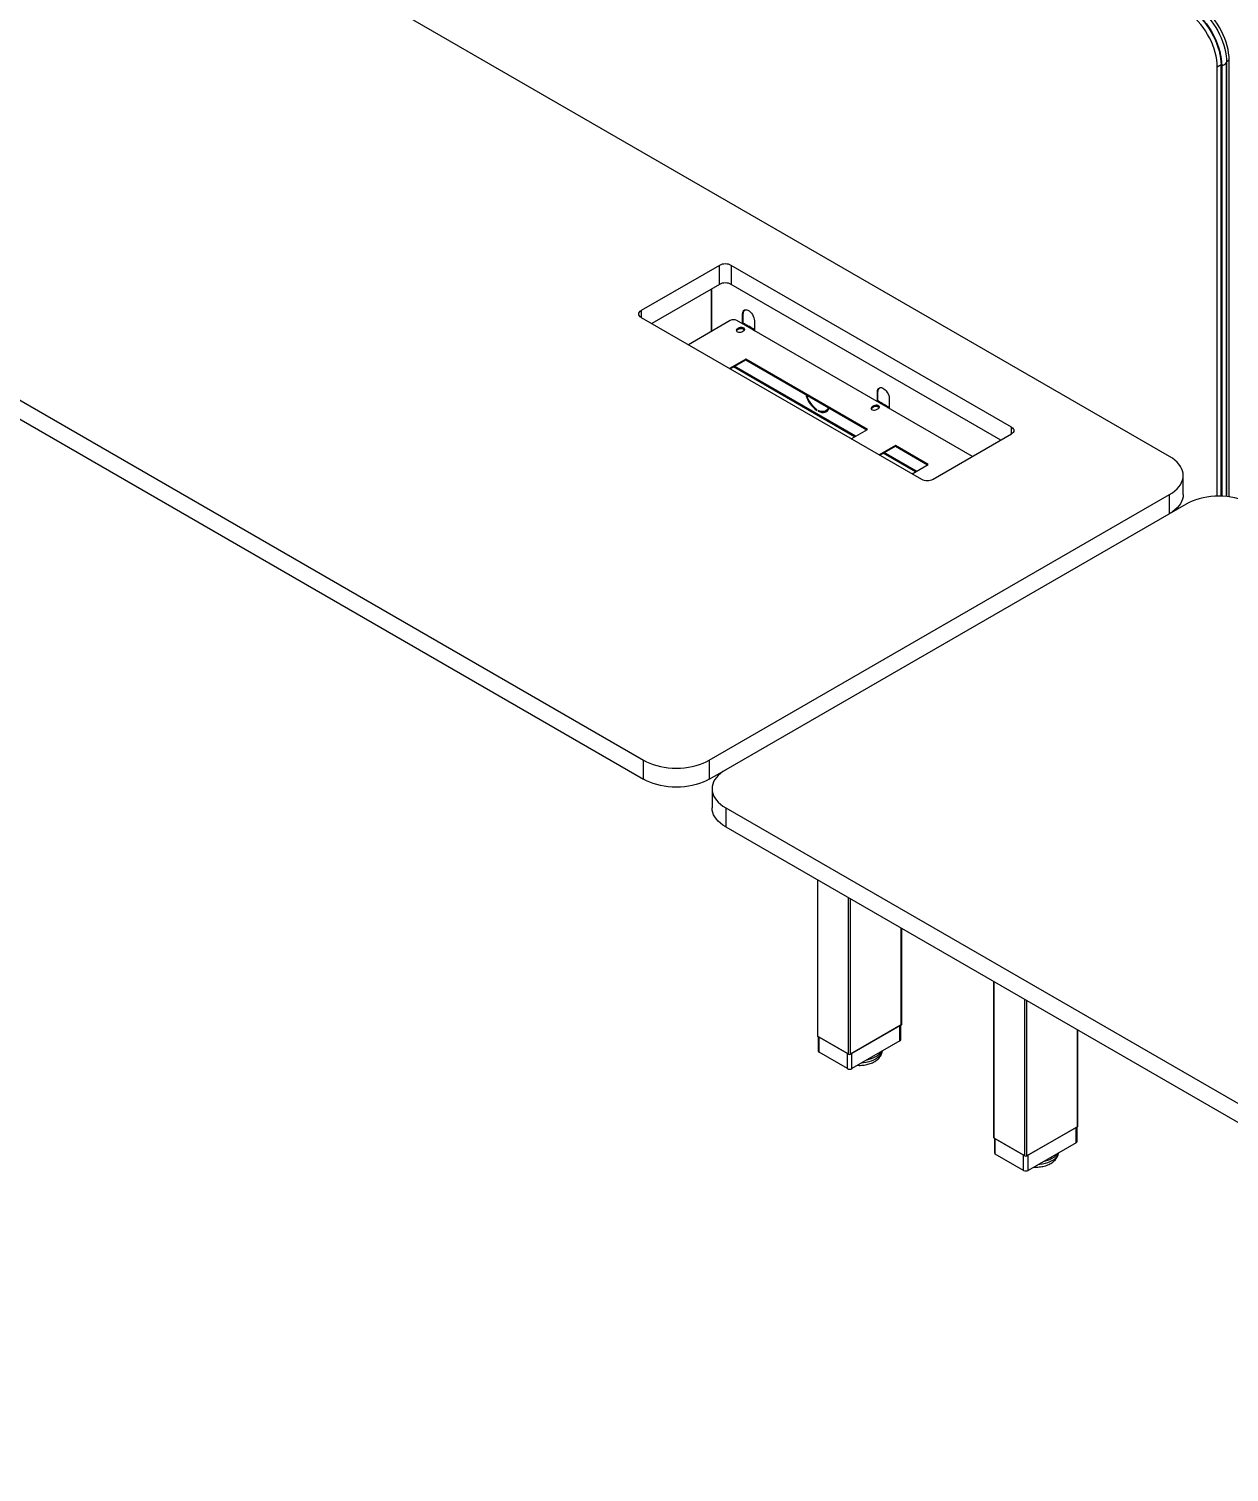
# Model space of a CAD drawing. Header units: millimetres. Extents: x -429 to 14753, y -632 to 5751.
# Drawn here: x 11608 to 12898, y -320 to 1231 of the extents above; entities that cross this region are included whole.
import ezdxf

# ---------------------------------------------------------------- set-up
doc = ezdxf.new("R2010")
doc.units = ezdxf.units.MM
doc.header["$LTSCALE"] = 100

msp = doc.modelspace()

# ---------------------------------------------------------------- linework, layer by layer
at = {"color": 7, "linetype": 'Continuous', "lineweight": -3}
for p, q in [((12834.42, 771.5), (11632.34, 1465.45)), ((12895.7, 1196.38), (12898.41, 1197.94)), ((12895.72, 1195.22), (12895.72, 728.53)), ((12895.73, 728.53), (12895.73, 1195.29)), ((12898.41, 728.23), (12898.41, 1197.94)), ((12885.68, 1190.59), (12889.71, 1192.92)), ((12885.68, 728.91), (12885.68, 1190.59)), ((12889.65, 1192.43), (12889.65, 728.9)), ((12889.93, 1192.22), (12889.71, 1192.35)), ((12889.71, 1192.35), (12889.71, 728.9)), ((12889.91, 1193.26), (12889.93, 1192.22)), ((12889.93, 1192.22), (12889.93, 728.89)), ((12890.39, 1192.15), (12890.39, 728.88)), ((11066.65, 1138.88), (12268.73, 444.94)), ((11066.65, 1118.47), (12268.73, 424.52)), ((12350.4, 977.03), (12266.26, 928.46)), ((12350.4, 956.62), (12350.4, 977.03)), ((12664.36, 803.14), (12363.13, 977.03)), ((12363.13, 977.03), (12363.13, 956.62)), ((12350.4, 956.62), (12277.57, 914.57)), ((12341.42, 951.43), (12341.42, 905.79)), ((12341.71, 951.6), (12341.71, 905.95)), ((12653.04, 789.26), (12363.13, 956.62)), ((12266.26, 928.46), (12266.26, 921.11)), ((12266.26, 921.11), (12567.48, 747.21)), ((12362.07, 917.71), (12317.11, 891.75)), ((12622.35, 771.54), (12369.14, 917.71)), ((12375.86, 925.18), (12375.29, 924.85)), ((12375.29, 915.11), (12375.29, 924.85)), ((12375.86, 915.11), (12375.86, 925.18)), ((12388.02, 917.51), (12388.02, 906.89)), ((12371.62, 909.75), (12369.49, 908.52)), ((12369.49, 907.71), (12371.62, 908.93)), ((12369.49, 907.71), (12369.49, 908.52)), ((12371.62, 908.93), (12371.62, 909.75)), ((12375.08, 915.01), (12374.44, 914.65)), ((12374.44, 905.67), (12376.57, 906.89)), ((12375.08, 915.01), (12376.85, 913.99)), ((12377.65, 914.07), (12375.88, 915.09)), ((12378.26, 913.18), (12376.85, 913.99)), ((12378.26, 913.18), (12380.38, 911.95)), ((12381.18, 912.03), (12379.06, 913.26)), ((12381.8, 911.14), (12380.38, 911.95)), ((12381.8, 911.14), (12383.92, 909.91)), ((12384.72, 909.99), (12382.6, 911.22)), ((12385.33, 909.09), (12383.92, 909.91)), ((12385.33, 909.09), (12387.1, 908.07)), ((12387.9, 908.15), (12386.13, 909.17)), ((12386.47, 907.71), (12387.1, 908.07)), ((12387.03, 907.38), (12387.1, 907.42)), ((12387.1, 907.42), (12387.1, 908.07)), ((12387.1, 907.42), (12387.67, 907.09)), ((12387.67, 907.09), (12388.02, 907.3)), ((12388.02, 906.89), (12387.67, 907.09)), ((12378.66, 876.29), (12361.27, 866.26)), ((12361.98, 865.85), (12378.66, 875.47)), ((12509.47, 800.77), (12378.66, 876.29)), ((12378.66, 875.47), (12378.66, 876.29)), ((12378.66, 875.47), (12508.77, 800.37)), ((12495.75, 792.85), (12365.64, 867.96)), ((12496.88, 793.5), (12366.77, 868.61)), ((12520.82, 841.5), (12520.25, 841.17)), ((12520.25, 831.43), (12520.25, 841.17)), ((12520.82, 831.42), (12520.82, 841.5)), ((12516.57, 826.07), (12514.45, 824.84)), ((12514.45, 824.03), (12516.57, 825.25)), ((12514.45, 824.03), (12514.45, 824.84)), ((12516.57, 825.25), (12516.57, 826.07)), ((12520.04, 831.33), (12519.4, 830.96)), ((12519.4, 821.98), (12521.52, 823.21)), ((12520.04, 831.33), (12521.81, 830.31)), ((12522.61, 830.39), (12520.84, 831.41)), ((12523.22, 829.5), (12521.81, 830.31)), ((12523.22, 829.5), (12525.34, 828.27)), ((12526.14, 828.35), (12524.02, 829.57)), ((12526.76, 827.45), (12525.34, 828.27)), ((12526.76, 827.45), (12528.88, 826.23)), ((12529.68, 826.31), (12527.56, 827.53)), ((12530.29, 825.41), (12528.88, 826.23)), ((12530.29, 825.41), (12532.06, 824.39)), ((12532.86, 824.47), (12531.09, 825.49)), ((12531.42, 824.03), (12532.06, 824.39)), ((12531.99, 823.7), (12532.06, 823.74)), ((12532.06, 823.74), (12532.06, 824.39)), ((12532.06, 823.74), (12532.62, 823.41)), ((12532.62, 823.41), (12532.98, 823.62)), ((12532.98, 823.21), (12532.62, 823.41)), ((12532.98, 833.82), (12532.98, 823.21)), ((12455.2, 821.18), (12455.2, 822)), ((12456.61, 821.18), (12456.61, 820.37)), ((12456.61, 820.37), (12457.18, 820.69)), ((12457.18, 820.91), (12457.18, 820.69)), ((12464.55, 820.49), (12465.54, 819.91)), ((12464.9, 820.68), (12465.47, 821)), ((12492.09, 790.74), (12509.47, 800.77)), ((12580.21, 747.21), (12664.36, 795.79)), ((12664.36, 795.79), (12664.36, 803.14)), ((12539.53, 783.42), (12522.14, 773.39)), ((12522.85, 772.98), (12539.53, 782.61)), ((12574.88, 763.01), (12539.53, 783.42)), ((12539.53, 782.61), (12539.53, 783.42)), ((12539.53, 782.61), (12574.17, 762.61)), ((12561.16, 755.09), (12526.51, 775.09)), ((12562.29, 755.74), (12527.64, 775.75)), ((12557.5, 752.98), (12574.88, 763.01)), ((12849.06, 730.68), (12849.06, 751.09)), ((12339.44, 444.94), (12834.42, 730.68)), ((12834.42, 710.27), (12834.42, 730.68)), ((12852.09, 720.48), (12357.12, 434.73)), ((12268.73, 424.52), (12268.73, 444.94)), ((12339.44, 444.94), (12339.44, 424.52)), ((12339.44, 424.52), (12356.67, 434.47)), ((12342.48, 414.32), (12342.48, 393.91)), ((12357.12, 393.91), (13559.2, -300.04)), ((12357.12, 393.91), (12357.12, 373.5)), ((12357.12, 373.5), (13559.2, -320.45)), ((12455.68, 316.6), (12455.68, 148.71)), ((12456.12, 148.09), (12456.12, 316.35)), ((12489.35, 128.91), (12489.35, 297.16)), ((12491.47, 128.91), (12491.47, 295.94)), ((12545.92, 160.34), (12545.92, 264.51)), ((12546.36, 160.95), (12546.36, 264.25)), ((12645.18, 207.2), (12645.18, 39.31)), ((12645.62, 38.7), (12645.62, 206.95)), ((12678.85, 19.51), (12678.85, 187.77)), ((12680.98, 19.51), (12680.98, 186.54)), ((12545.92, 160.34), (12491.47, 128.91)), ((12544.5, 159.52), (12492.88, 129.73)), ((12544.5, 143.19), (12544.5, 159.52)), ((12545.53, 144.62), (12545.53, 160.12)), ((12489.35, 128.91), (12456.12, 148.09)), ((12456.5, 147.87), (12456.5, 132.38)), ((12487.93, 129.73), (12457.53, 147.28)), ((12457.53, 130.95), (12457.53, 147.28)), ((12544.5, 143.19), (12492.88, 113.39)), ((12735.42, 50.94), (12735.42, 155.11)), ((12735.86, 51.55), (12735.86, 154.86)), ((12487.93, 113.39), (12457.53, 130.95)), ((12487.93, 113.39), (12487.93, 129.73)), ((12492.88, 113.39), (12492.88, 129.73)), ((12735.42, 50.94), (12680.98, 19.51)), ((12734.01, 50.13), (12682.39, 20.33)), ((12734.01, 33.79), (12734.01, 50.13)), ((12735.03, 35.22), (12735.03, 50.72)), ((12678.85, 19.51), (12645.62, 38.7)), ((12646.01, 38.47), (12646.01, 22.98)), ((12677.44, 20.33), (12647.03, 37.88)), ((12647.03, 21.55), (12647.03, 37.88)), ((12734.01, 33.79), (12682.39, 4)), ((12677.44, 4), (12647.03, 21.55)), ((12677.44, 4), (12677.44, 20.33)), ((12682.39, 4), (12682.39, 20.33))]:
    msp.add_line(p, q, dxfattribs=at)
at = {"color": 7, "linetype": 'Continuous', "lineweight": -3, "flags": 128}
for points in [[(12859.35, 1258.2), (12862.36, 1256.33), (12865.34, 1254.17), (12868.28, 1251.76), (12871.16, 1249.11), (12873.96, 1246.23), (12876.66, 1243.15), (12879.24, 1239.88), (12881.69, 1236.46), (12883.98, 1232.89), (12886.11, 1229.21), (12888.05, 1225.44), (12889.79, 1221.61), (12891.33, 1217.74), (12892.65, 1213.86), (12893.75, 1209.99), (12894.6, 1206.17), (12895.22, 1202.42), (12895.59, 1198.76), (12895.72, 1195.22)], [(12898.41, 1197.94), (12898.28, 1201.58), (12897.87, 1205.34), (12897.21, 1209.2), (12896.28, 1213.13), (12895.1, 1217.11), (12893.67, 1221.09), (12892.02, 1225.05), (12890.14, 1228.96), (12888.06, 1232.79), (12885.78, 1236.51), (12883.33, 1240.09), (12880.73, 1243.5), (12878, 1246.73), (12875.15, 1249.73), (12872.21, 1252.5), (12869.19, 1255.01), (12866.14, 1257.24), (12863.06, 1259.18)], [(12885.68, 1190.59), (12885.55, 1194.23), (12885.15, 1197.99), (12884.48, 1201.85), (12883.55, 1205.79), (12882.37, 1209.76), (12880.95, 1213.74), (12879.29, 1217.7), (12877.41, 1221.61), (12875.33, 1225.44), (12873.05, 1229.16), (12870.61, 1232.74), (12868, 1236.15), (12865.27, 1239.38), (12862.42, 1242.39), (12859.48, 1245.16), (12856.47, 1247.66), (12853.41, 1249.89), (12850.33, 1251.83)], [(12853.86, 1254.44), (12856.99, 1252.48), (12860.09, 1250.22), (12863.14, 1247.67), (12866.12, 1244.87), (12869.01, 1241.82), (12871.79, 1238.55), (12874.43, 1235.08), (12876.91, 1231.45), (12879.21, 1227.68), (12881.33, 1223.8), (12883.23, 1219.84), (12884.91, 1215.82), (12886.35, 1211.78), (12887.55, 1207.75), (12888.49, 1203.77), (12889.17, 1199.85), (12889.58, 1196.03), (12889.71, 1192.35)], [(12854.03, 1255.13), (12857.03, 1253.25), (12860.01, 1251.1), (12862.96, 1248.69), (12865.84, 1246.04), (12868.64, 1243.16), (12871.34, 1240.08), (12873.92, 1236.81), (12876.36, 1233.38), (12878.66, 1229.82), (12880.78, 1226.13), (12882.72, 1222.36), (12884.47, 1218.53), (12886.01, 1214.66), (12887.33, 1210.78), (12888.42, 1206.92), (12889.28, 1203.1), (12889.9, 1199.35), (12890.27, 1195.69), (12890.39, 1192.15)], [(12854.25, 1254.46), (12857.01, 1252.71), (12860.12, 1250.44), (12863.2, 1247.88), (12866.2, 1245.05), (12869.1, 1241.99), (12871.89, 1238.7), (12874.55, 1235.21), (12877.04, 1231.56), (12879.36, 1227.77), (12881.49, 1223.86), (12883.4, 1219.88), (12885.09, 1215.84), (12886.55, 1211.77), (12887.75, 1207.72), (12888.7, 1203.71), (12889.38, 1199.77), (12889.79, 1195.93), (12889.91, 1193.26)], [(12895.73, 1195.29), (12895.73, 1195.26), (12895.72, 1195.22)], [(12266.26, 921.11), (12265.14, 921.89), (12264.31, 922.79), (12263.79, 923.77), (12263.62, 924.78), (12263.79, 925.79), (12264.31, 926.77), (12265.14, 927.67), (12266.26, 928.46)], [(12375.29, 924.85), (12375.43, 926.3), (12375.84, 927.52), (12376.51, 928.47), (12377.4, 929.1), (12378.47, 929.38), (12379.69, 929.3), (12380.99, 928.87), (12382.32, 928.1), (12383.62, 927.03), (12384.84, 925.71), (12385.92, 924.18), (12386.81, 922.53), (12387.47, 920.81), (12387.88, 919.11), (12388.02, 917.51)], [(12369.49, 908.52), (12368.8, 907.95), (12368.48, 907.27), (12368.59, 906.57), (12369.1, 905.94), (12369.96, 905.44), (12371.06, 905.14), (12372.27, 905.08), (12373.45, 905.26), (12374.44, 905.67)], [(12368.54, 906.69), (12368.8, 907.13), (12369.49, 907.71)], [(12376.57, 906.89), (12377.26, 907.47), (12377.58, 908.14), (12377.47, 908.84), (12376.96, 909.48), (12376.1, 909.97), (12375, 910.27), (12373.79, 910.33), (12372.61, 910.15), (12371.62, 909.75)], [(12371.62, 908.93), (12372.61, 909.33), (12373.79, 909.52), (12375, 909.45), (12376.1, 909.16), (12376.96, 908.66), (12377.47, 908.03), (12377.52, 907.91)], [(12376.42, 908.85), (12375.38, 909.31), (12374.66, 909.5)], [(12377.51, 907.89), (12377.21, 908.25), (12376.42, 908.85)], [(12377.3, 907.51), (12377.21, 907.6), (12376.42, 908.2)], [(12520.25, 841.17), (12520.39, 842.62), (12520.8, 843.84), (12521.47, 844.79), (12522.36, 845.42), (12523.43, 845.7), (12524.65, 845.62), (12525.95, 845.19), (12527.28, 844.42), (12528.58, 843.35), (12529.8, 842.02), (12530.87, 840.5), (12531.76, 838.84), (12532.43, 837.13), (12532.84, 835.43), (12532.98, 833.82)], [(12452.33, 824.22), (12453.81, 822.92), (12455.2, 821.88)], [(12467.75, 824.05), (12467.11, 822.83), (12466.12, 821.6), (12464.9, 820.68), (12463.5, 820.09), (12461.93, 819.84), (12460.24, 819.94), (12458.45, 820.39), (12456.61, 821.18)], [(12456.61, 820.37), (12458.56, 819.52), (12460.46, 819.04), (12462.25, 818.93), (12463.91, 819.19), (12465.4, 819.81), (12466.69, 820.79), (12467.74, 822.1), (12468.5, 823.61)], [(12514.45, 824.84), (12513.75, 824.27), (12513.44, 823.59), (12513.55, 822.89), (12514.06, 822.25), (12514.92, 821.76), (12516.02, 821.46), (12517.23, 821.4), (12518.41, 821.58), (12519.4, 821.98)], [(12513.5, 823), (12513.75, 823.45), (12514.45, 824.03)], [(12521.52, 823.21), (12522.22, 823.78), (12522.53, 824.46), (12522.43, 825.16), (12521.91, 825.8), (12521.06, 826.29), (12519.95, 826.59), (12518.74, 826.65), (12517.57, 826.47), (12516.57, 826.07)], [(12516.57, 825.25), (12517.57, 825.65), (12518.74, 825.83), (12519.95, 825.77), (12521.06, 825.48), (12521.91, 824.98), (12522.43, 824.34), (12522.48, 824.23)], [(12521.38, 825.17), (12520.34, 825.62), (12519.62, 825.81)], [(12522.47, 824.2), (12522.17, 824.57), (12521.38, 825.17)], [(12522.25, 823.83), (12522.17, 823.91), (12521.38, 824.51)], [(12664.36, 803.14), (12665.48, 802.35), (12666.31, 801.45), (12666.82, 800.48), (12666.99, 799.46), (12666.82, 798.45), (12666.31, 797.47), (12665.48, 796.58), (12664.36, 795.79)], [(12834.42, 730.68), (12837.36, 732.54), (12840.02, 734.53), (12842.36, 736.66), (12844.38, 738.89), (12846.05, 741.22), (12847.36, 743.62), (12848.3, 746.08), (12848.87, 748.57), (12849.06, 751.09), (12848.87, 753.61), (12848.3, 756.1), (12847.36, 758.56), (12846.05, 760.96), (12844.38, 763.29), (12842.36, 765.52), (12840.02, 767.65), (12837.36, 769.64), (12834.42, 771.5)], [(12849.06, 730.68), (12848.87, 728.16), (12848.3, 725.66), (12847.36, 723.21), (12846.05, 720.8), (12844.38, 718.48), (12842.36, 716.24), (12840.02, 714.12), (12837.36, 712.12), (12834.87, 710.53)], [(12922.81, 720.48), (12919.59, 722.18), (12916.13, 723.71), (12912.45, 725.06), (12908.58, 726.22), (12904.55, 727.19), (12900.39, 727.95), (12896.13, 728.49), (12891.81, 728.82), (12887.45, 728.93), (12883.09, 728.82), (12878.77, 728.49), (12874.51, 727.95), (12870.35, 727.19), (12866.32, 726.22), (12862.45, 725.06), (12858.77, 723.71), (12855.31, 722.18), (12852.09, 720.48)], [(12268.73, 444.94), (12271.95, 443.24), (12275.41, 441.7), (12279.09, 440.35), (12282.96, 439.19), (12286.99, 438.22), (12291.15, 437.47), (12295.4, 436.92), (12299.73, 436.59), (12304.09, 436.48), (12308.45, 436.59), (12312.77, 436.92), (12317.03, 437.47), (12321.19, 438.22), (12325.22, 439.19), (12329.09, 440.35), (12332.77, 441.7), (12336.23, 443.24), (12339.44, 444.94)], [(12357.12, 434.73), (12354.17, 432.88), (12351.52, 430.88), (12349.17, 428.75), (12347.16, 426.52), (12345.49, 424.19), (12344.18, 421.79), (12343.24, 419.33), (12342.67, 416.84), (12342.48, 414.32), (12342.67, 411.81), (12343.24, 409.31), (12344.18, 406.85), (12345.49, 404.45), (12347.16, 402.12), (12349.17, 399.89), (12351.52, 397.77), (12354.17, 395.77), (12357.12, 393.91)], [(12339.44, 424.52), (12336.23, 422.82), (12332.77, 421.29), (12329.09, 419.94), (12325.22, 418.77), (12321.19, 417.81), (12317.03, 417.05), (12312.77, 416.51), (12308.45, 416.18), (12304.09, 416.07), (12299.73, 416.18), (12295.4, 416.51), (12291.15, 417.05), (12286.99, 417.81), (12282.96, 418.77), (12279.09, 419.94), (12275.41, 421.29), (12271.95, 422.82), (12268.73, 424.52)], [(12357.12, 373.5), (12354.17, 375.35), (12351.52, 377.35), (12349.17, 379.48), (12347.16, 381.71), (12345.49, 384.04), (12344.18, 386.44), (12343.24, 388.9), (12342.67, 391.39), (12342.48, 393.91)], [(12525.39, 132.16), (12525.12, 131.05), (12524.41, 129.39), (12523.36, 127.8), (12521.98, 126.28), (12520.3, 124.88), (12518.34, 123.6), (12516.13, 122.47), (12513.69, 121.5), (12511.07, 120.7), (12508.31, 120.1), (12505.43, 119.69), (12503.51, 119.53)], [(12524.2, 131.47), (12523.36, 130.24), (12521.98, 128.73), (12520.3, 127.33), (12518.34, 126.05), (12516.13, 124.92), (12513.69, 123.95), (12511.07, 123.15), (12508.95, 122.67)], [(12714.89, 22.76), (12714.62, 21.65), (12713.91, 19.99), (12712.86, 18.4), (12711.49, 16.88), (12709.81, 15.48), (12707.85, 14.2), (12705.63, 13.07), (12703.2, 12.1), (12700.58, 11.3), (12697.81, 10.7), (12694.94, 10.29), (12693.02, 10.13)], [(12713.7, 22.07), (12712.86, 20.85), (12711.49, 19.33), (12709.81, 17.93), (12707.85, 16.65), (12705.63, 15.52), (12703.2, 14.55), (12700.58, 13.75), (12698.45, 13.27)]]:
    msp.add_lwpolyline(points, dxfattribs=at)
at = {"color": 7, "linetype": 'Continuous', "lineweight": -3}
for centre, radius, start, end in [((12890.2, 1198.62), 6.48, 271.68015, 328.31448), ((12889.75, 1192.44), 0.1, 185.51136, 245.80878), ((12890.28, 1192.9), 0.763, 242.57351, 278.69449), ((12356.77, 964.75), 13.83, 62.60967, 117.39033), ((12356.77, 944.34), 13.83, 62.60967, 117.39033), ((12365.61, 910.88), 7.69, 62.60967, 117.39033), ((12380.45, 925.62), 4.61, 130.56272, 185.49368), ((12373.01, 901.5), 7.52, 62.97952, 101.60985), ((12375.55, 914.36), 0.805, 65.69288, 125.61758), ((12377.29, 913.45), 0.699, 350.78596, 129.20329), ((12378.73, 912.52), 0.805, 65.69288, 125.61758), ((12380.83, 911.41), 0.699, 350.78596, 129.20329), ((12382.27, 910.48), 0.805, 65.69288, 125.61758), ((12384.36, 909.37), 0.699, 350.78596, 129.20329), ((12385.8, 908.44), 0.805, 65.69288, 125.61758), ((12387.55, 907.51), 0.724, 49.73343, 128.49886), ((12387.32, 907.15), 0.349, 350.78596, 129.20329), ((12472.43, 845.91), 30.14, 194.90276, 235.12809), ((12525.4, 841.94), 4.61, 130.56272, 185.49368), ((12471.58, 845.41), 28.57, 195.60819, 235.01787), ((12462.07, 826.72), 6.65, 300.69767, 334.49512), ((12517.97, 817.82), 7.52, 62.97952, 101.60985), ((12520.51, 830.68), 0.805, 65.69288, 125.61758), ((12522.25, 829.77), 0.699, 350.78596, 129.20329), ((12523.69, 828.84), 0.805, 65.69288, 125.61758), ((12525.78, 827.73), 0.699, 350.78596, 129.20329), ((12527.22, 826.8), 0.805, 65.69288, 125.61758), ((12529.32, 825.69), 0.699, 350.78596, 129.20329), ((12530.76, 824.76), 0.805, 65.69288, 125.61758), ((12532.51, 823.83), 0.724, 49.73343, 128.49886), ((12532.28, 823.47), 0.349, 350.78596, 129.20329), ((12462.11, 828.47), 9.21, 237.62188, 292.83499), ((12573.85, 759.49), 13.83, 242.60967, 297.39033), ((12545.61, 161.03), 0.754, 294.37466, 354.3052), ((12456.43, 148.78), 0.754, 185.6948, 245.62534), ((12543.78, 144.8), 1.76, 294.37466, 354.3052), ((12458.26, 132.55), 1.76, 185.6948, 245.62534), ((12490.41, 130.96), 2.31, 242.60967, 297.39033), ((12490.41, 118.17), 5.38, 242.60967, 297.39033), ((12735.11, 51.63), 0.754, 294.37466, 354.3052), ((12645.93, 39.38), 0.754, 185.6948, 245.62534), ((12733.28, 35.4), 1.76, 294.37466, 354.3052), ((12647.76, 23.15), 1.76, 185.6948, 245.62534), ((12679.91, 21.56), 2.31, 242.60967, 297.39033), ((12679.91, 8.77), 5.38, 242.60967, 297.39033)]:
    msp.add_arc(centre, radius, start, end, dxfattribs=at)
for points, knots in [([(12499.08, 116.97), (12499.09, 116.97), (12500.02, 116.89), (12501.9, 116.91), (12504.67, 117.06), (12507.41, 117.43), (12510.08, 118), (12512.65, 118.78), (12515.09, 119.77), (12517.37, 120.96), (12519.46, 122.36), (12521.23, 123.9), (12522.68, 125.54), (12523.82, 127.22), (12524.69, 129.04), (12525.23, 130.69), (12525.35, 131.77), (12525.39, 132.16)], [0, 0, 0, 0, 0.0009058, 0.0762422, 0.1516367, 0.2272185, 0.3031591, 0.3796351, 0.4567904, 0.5346761, 0.6131339, 0.6913643, 0.7602971, 0.8269326, 0.8915151, 0.9610374, 1, 1, 1, 1]), ([(12688.62, 7.59), (12689.07, 7.57), (12690.45, 7.48), (12692.76, 7.56), (12695.52, 7.82), (12698.23, 8.29), (12700.85, 8.96), (12703.36, 9.84), (12705.73, 10.92), (12707.92, 12.22), (12709.89, 13.72), (12711.53, 15.34), (12712.84, 17.04), (12713.85, 18.83), (12714.6, 20.74), (12714.83, 22.11), (12714.94, 22.79)], [0, 0, 0, 0, 0.0367129, 0.112054, 0.1875206, 0.2632526, 0.3394315, 0.4162226, 0.4937354, 0.571937, 0.6503959, 0.728137, 0.7958084, 0.8612723, 0.9319152, 1, 1, 1, 1])]:
    msp.add_open_spline(points, degree=3, knots=knots, dxfattribs=at)

doc.saveas('drawing.dxf')
